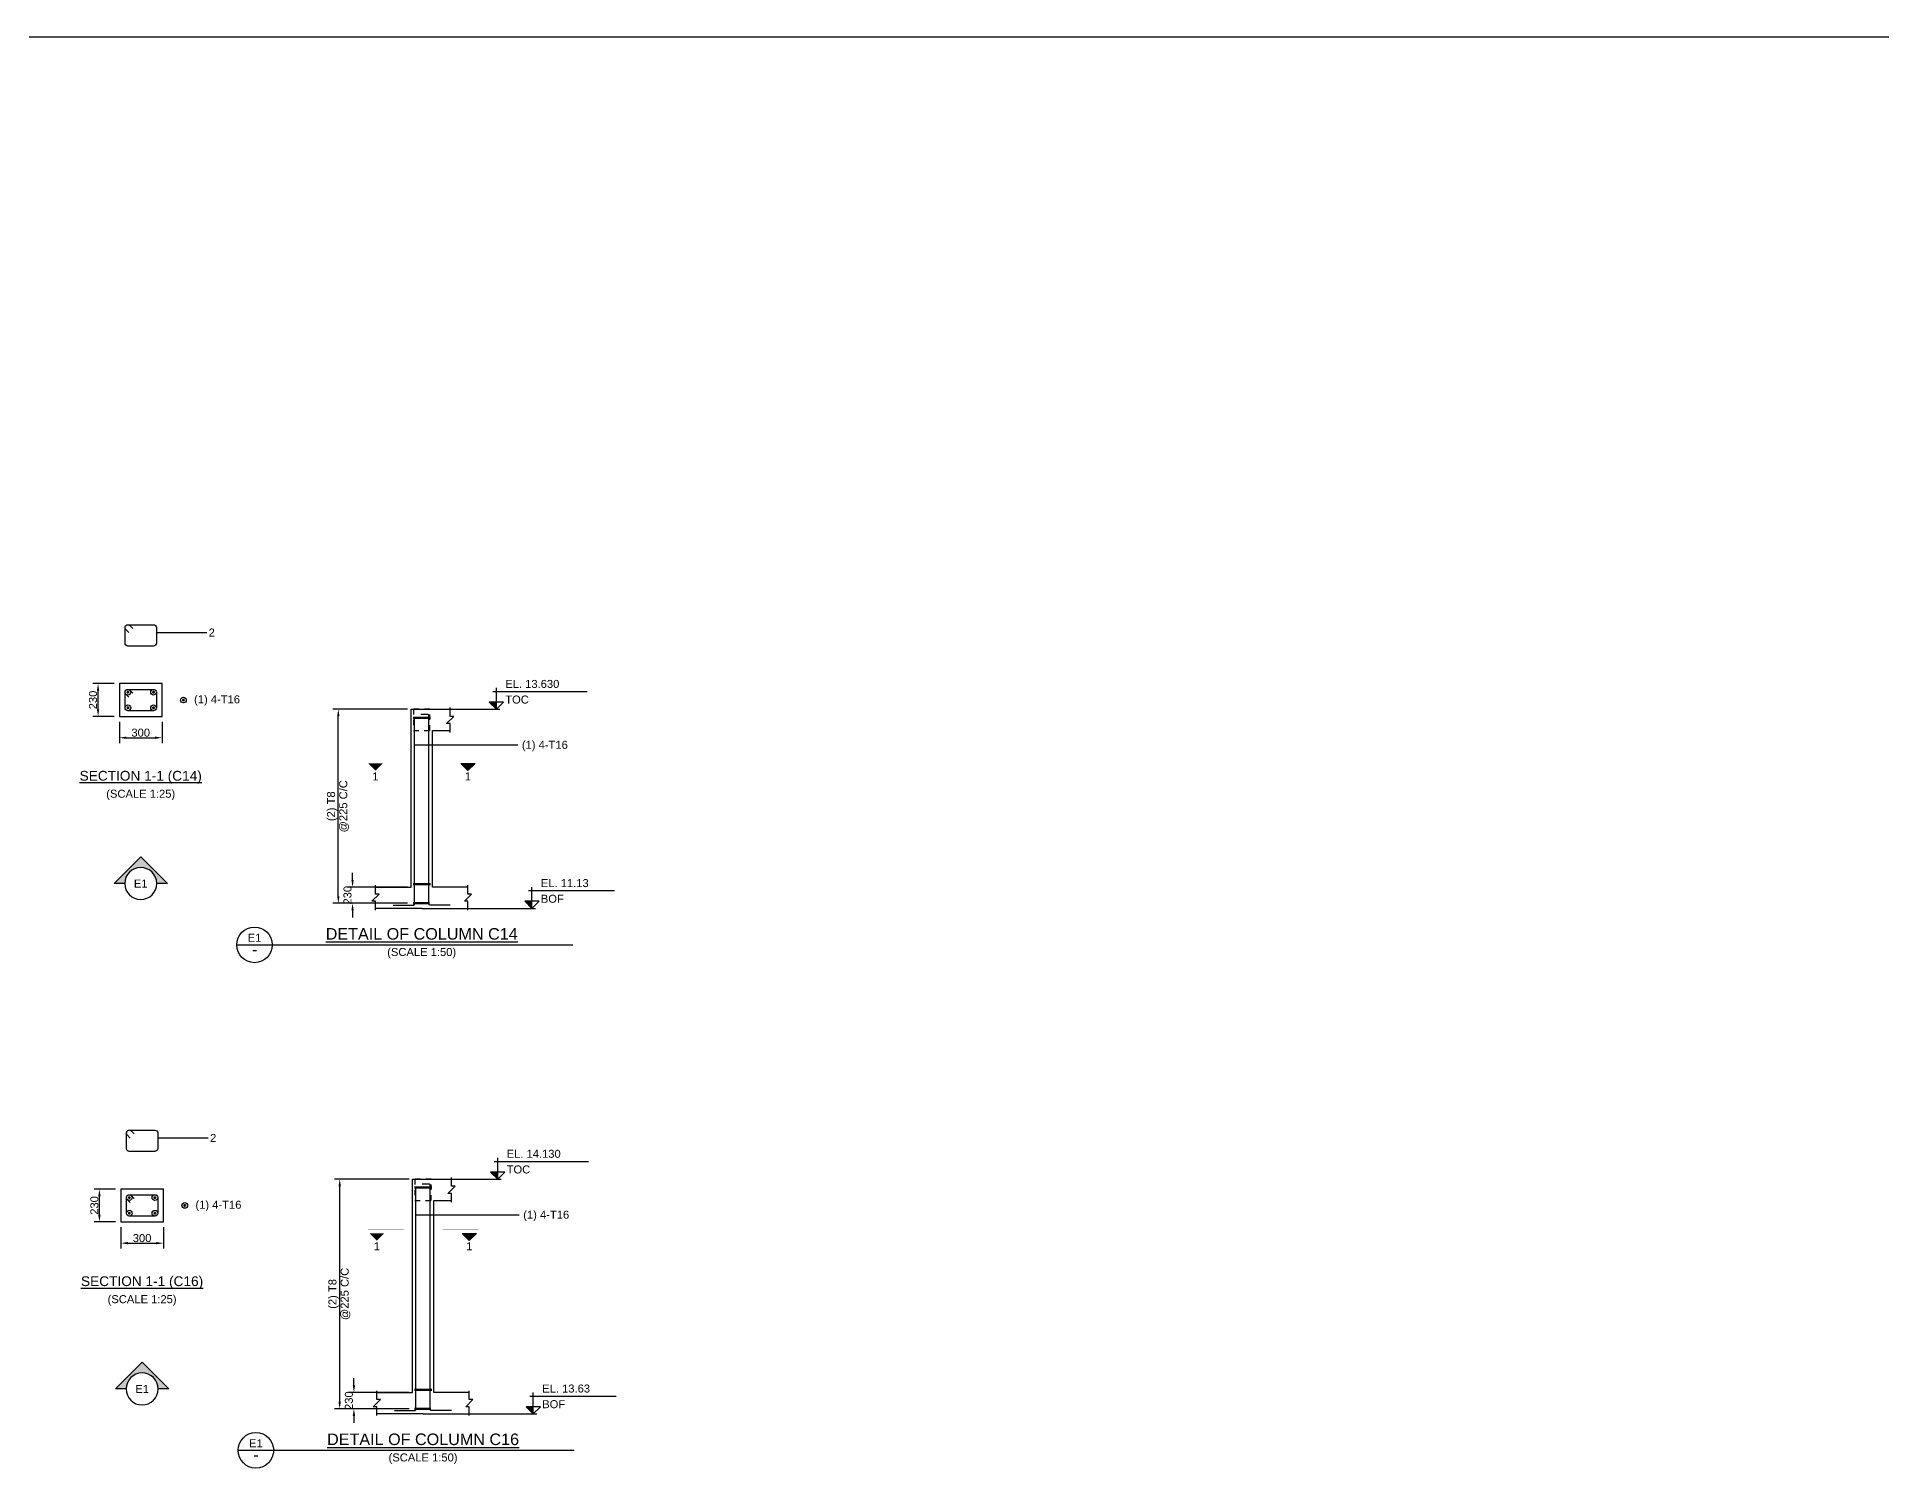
# Model space of a CAD drawing. Header units: inches. Extents: x -816171 to 9366335, y -450961 to 689132.
# Drawn here: x -235158 to -183303, y 100088 to 140328 of the extents above; entities that cross this region are included whole.
import ezdxf
from ezdxf.enums import TextEntityAlignment as Align

# ---------------------------------------------------------------- set-up
doc = ezdxf.new("R2010")
doc.units = ezdxf.units.IN
doc.header["$MEASUREMENT"] = 0
doc.linetypes.add('SCHidden', pattern=[1000, 500, -500])
for name, color, linetype in [('colSectionMarkLayer', 5, 'Continuous'), ('Concrete Line', 2, 'Continuous'), ('Dim', 31, 'Continuous'), ('Hatch', 25, 'Continuous'), ('Labels', 4, 'Continuous'), ('Link', 225, 'Continuous'), ('Reinforcement', 130, 'Continuous'), ('Text', 31, 'Continuous'), ('Text_Scale', 31, 'Continuous')]:
    doc.layers.add(name, color=color, linetype=linetype)
doc.styles.add('SC-BBS1', font='SansSerif')
doc.styles.add('SC-COL2', font='SansSerif')
doc.styles.get("Standard").update_dxf_attribs({"font": 'txt.shx'})
doc.dimstyles.new('ColumnSch', dxfattribs={"dimtxt": 225, "dimasz": 200, "dimexe": 150, "dimexo": 150, "dimgap": 25, "dimtad": 1, "dimtoh": 1, "dimdec": 4, "dimzin": 0, "dimdsep": 46, "dimtxsty": 'SC-COL2', "dimcen": 0.09, "dimclrd": 8, "dimclre": 8, "dimclrt": 31, "dimadec": 0, "dimazin": 0, "dimtfac": 1, "dimtdec": 0, "dimtix": 1, "dimtofl": 0, "dimtmove": 0, "dimatfit": 3, "dimfxl": 1, "dimtolj": 1, "dimtzin": 0, "dimarcsym": 0})
doc.dimstyles.get("Standard").update_dxf_attribs({"dimtxt": 0.18, "dimasz": 0.18, "dimexe": 0.18, "dimexo": 0.0625, "dimgap": 0.09, "dimtad": 0, "dimtih": 1, "dimtoh": 1, "dimdec": 4, "dimzin": 0, "dimdsep": 46, "dimtxsty": 'Standard', "dimcen": 0.09, "dimadec": 0, "dimazin": 0, "dimtfac": 1, "dimtdec": 4, "dimtofl": 0, "dimtmove": 0, "dimatfit": 3, "dimfxl": 1, "dimtolj": 1, "dimtzin": 0, "dimarcsym": 0})

# ---------------------------------------------------------------- blocks, each defined once
blk = doc.blocks.new('*D430')
at = {"layer": 'DEFPOINTS', "color": 0, "transparency": 16777216}
for p in [(-226683, 121424), (-224583, 121424), (-224583, 115968)]:
    blk.add_point(p, dxfattribs=at)
at = {"layer": 'Dim', "color": 8, "lineweight": -2, "transparency": 16777216}
for p, q in [((-224733, 121424), (-226833, 121424)), ((-226683, 116168), (-226683, 121224)), ((-224733, 115968), (-226833, 115968))]:
    blk.add_line(p, q, dxfattribs=at)
at = {"layer": 'Dim', "color": 8, "transparency": 16777216}
for points in [[(-226716, 121224), (-226649, 121224), (-226683, 121424)], [(-226716, 116168), (-226649, 116168), (-226683, 115968)]]:
    blk.add_solid(points, dxfattribs=at)
at = {"layer": 'Dim', "color": 31, "lineweight": 50, "transparency": 16777216, "char_height": 225, "attachment_point": 5, "rotation": 90, "style": 'SC-COL2'}
for s, insert in [('\\A1;@225 C/C', (-226521, 118696)), ('\\A1;(2) T8', (-226853, 118696))]:
    blk.add_mtext(s, dxfattribs=dict(at, insert=insert))
blk = doc.blocks.new('*D431')
at = {"layer": 'DEFPOINTS', "color": 0, "transparency": 16777216}
for p in [(-226283, 116424), (-224583, 116424), (-224583, 115968)]:
    blk.add_point(p, dxfattribs=at)
at = {"layer": 'Dim', "color": 8, "lineweight": -2, "transparency": 16777216}
for p, q in [((-226283, 116624), (-226283, 116824)), ((-224733, 116424), (-226433, 116424)), ((-224733, 115968), (-226433, 115968)), ((-226283, 115768), (-226283, 115568))]:
    blk.add_line(p, q, dxfattribs=at)
at = {"layer": 'Dim', "color": 8, "transparency": 16777216}
for points in [[(-226316, 116624), (-226249, 116624), (-226283, 116424)], [(-226316, 115768), (-226249, 115768), (-226283, 115968)]]:
    blk.add_solid(points, dxfattribs=at)
at = {"layer": 'Dim', "color": 31, "lineweight": 50, "transparency": 16777216, "insert": (-226424, 116196), "char_height": 225, "attachment_point": 5, "rotation": 90, "style": 'SC-COL2'}
blk.add_mtext('\\A1;230', dxfattribs=at)
blk = doc.blocks.new('*D432')
at = {"layer": 'DEFPOINTS', "color": 0, "transparency": 16777216}
for p in [(-232839, 121224), (-231639, 121224), (-231639, 120624)]:
    blk.add_point(p, dxfattribs=at)
at = {"layer": 'Dim', "color": 8, "lineweight": -2, "transparency": 16777216}
for p, q in [((-232839, 121074), (-232839, 120474)), ((-231639, 121074), (-231639, 120474)), ((-232639, 120624), (-231839, 120624))]:
    blk.add_line(p, q, dxfattribs=at)
at = {"layer": 'Dim', "color": 8, "transparency": 16777216}
for points in [[(-232639, 120657), (-232639, 120590), (-232839, 120624)], [(-231839, 120657), (-231839, 120590), (-231639, 120624)]]:
    blk.add_solid(points, dxfattribs=at)
at = {"layer": 'Dim', "color": 31, "transparency": 16777216, "insert": (-232239, 120765), "char_height": 225, "attachment_point": 5, "style": 'SC-COL2'}
blk.add_mtext('\\A1;300', dxfattribs=at)
blk = doc.blocks.new('*D433')
at = {"layer": 'DEFPOINTS', "color": 0, "transparency": 16777216}
for p in [(-233439, 122144), (-232839, 122144), (-232839, 121224)]:
    blk.add_point(p, dxfattribs=at)
at = {"layer": 'Dim', "color": 8, "lineweight": -2, "transparency": 16777216}
for p, q in [((-232989, 122144), (-233589, 122144)), ((-233439, 121424), (-233439, 121944)), ((-232989, 121224), (-233589, 121224))]:
    blk.add_line(p, q, dxfattribs=at)
at = {"layer": 'Dim', "color": 8, "transparency": 16777216}
for points in [[(-233472, 121944), (-233405, 121944), (-233439, 122144)], [(-233472, 121424), (-233405, 121424), (-233439, 121224)]]:
    blk.add_solid(points, dxfattribs=at)
at = {"layer": 'Dim', "color": 31, "transparency": 16777216, "insert": (-233580, 121684), "char_height": 225, "attachment_point": 5, "rotation": 90, "style": 'SC-COL2'}
blk.add_mtext('\\A1;230', dxfattribs=at)
blk = doc.blocks.new('*D438')
at = {"layer": 'DEFPOINTS', "color": 0, "transparency": 16777216}
for p in [(-226644, 108213), (-224544, 108213), (-224544, 101757)]:
    blk.add_point(p, dxfattribs=at)
at = {"layer": 'Dim', "color": 8, "lineweight": -2, "transparency": 16777216}
for p, q in [((-224694, 108213), (-226794, 108213)), ((-226644, 101957), (-226644, 108013)), ((-224694, 101757), (-226794, 101757))]:
    blk.add_line(p, q, dxfattribs=at)
at = {"layer": 'Dim', "color": 8, "transparency": 16777216}
for points in [[(-226677, 108013), (-226611, 108013), (-226644, 108213)], [(-226677, 101957), (-226611, 101957), (-226644, 101757)]]:
    blk.add_solid(points, dxfattribs=at)
at = {"layer": 'Dim', "color": 31, "lineweight": 50, "transparency": 16777216, "char_height": 225, "attachment_point": 5, "rotation": 90, "style": 'SC-COL2'}
for s, insert in [('\\A1;(2) T8', (-226814, 104985)), ('\\A1;@225 C/C', (-226482, 104985))]:
    blk.add_mtext(s, dxfattribs=dict(at, insert=insert))
blk = doc.blocks.new('*D439')
at = {"layer": 'DEFPOINTS', "color": 0, "transparency": 16777216}
for p in [(-226244, 102213), (-224544, 102213), (-224544, 101757)]:
    blk.add_point(p, dxfattribs=at)
at = {"layer": 'Dim', "color": 8, "lineweight": -2, "transparency": 16777216}
for p, q in [((-224694, 102213), (-226394, 102213)), ((-226244, 102413), (-226244, 102613)), ((-224694, 101757), (-226394, 101757)), ((-226244, 101557), (-226244, 101357))]:
    blk.add_line(p, q, dxfattribs=at)
at = {"layer": 'Dim', "color": 8, "transparency": 16777216}
for points in [[(-226277, 102413), (-226211, 102413), (-226244, 102213)], [(-226277, 101557), (-226211, 101557), (-226244, 101757)]]:
    blk.add_solid(points, dxfattribs=at)
at = {"layer": 'Dim', "color": 31, "lineweight": 50, "transparency": 16777216, "insert": (-226385, 101985), "char_height": 225, "attachment_point": 5, "rotation": 90, "style": 'SC-COL2'}
blk.add_mtext('\\A1;230', dxfattribs=at)
blk = doc.blocks.new('*D440')
at = {"layer": 'DEFPOINTS', "color": 0, "transparency": 16777216}
for p in [(-232800, 107013), (-231600, 107013), (-231600, 106413)]:
    blk.add_point(p, dxfattribs=at)
at = {"layer": 'Dim', "color": 8, "lineweight": -2, "transparency": 16777216}
for p, q in [((-232800, 106863), (-232800, 106263)), ((-231600, 106863), (-231600, 106263)), ((-232600, 106413), (-231800, 106413))]:
    blk.add_line(p, q, dxfattribs=at)
at = {"layer": 'Dim', "color": 8, "transparency": 16777216}
for points in [[(-232600, 106446), (-232600, 106380), (-232800, 106413)], [(-231800, 106446), (-231800, 106380), (-231600, 106413)]]:
    blk.add_solid(points, dxfattribs=at)
at = {"layer": 'Dim', "color": 31, "transparency": 16777216, "insert": (-232200, 106554), "char_height": 225, "attachment_point": 5, "style": 'SC-COL2'}
blk.add_mtext('\\A1;300', dxfattribs=at)
blk = doc.blocks.new('*D441')
at = {"layer": 'DEFPOINTS', "color": 0, "transparency": 16777216}
for p in [(-233400, 107933), (-232800, 107933), (-232800, 107013)]:
    blk.add_point(p, dxfattribs=at)
at = {"layer": 'Dim', "color": 8, "lineweight": -2, "transparency": 16777216}
for p, q in [((-232950, 107933), (-233550, 107933)), ((-233400, 107213), (-233400, 107733)), ((-232950, 107013), (-233550, 107013))]:
    blk.add_line(p, q, dxfattribs=at)
at = {"layer": 'Dim', "color": 8, "transparency": 16777216}
for points in [[(-233433, 107733), (-233367, 107733), (-233400, 107933)], [(-233433, 107213), (-233367, 107213), (-233400, 107013)]]:
    blk.add_solid(points, dxfattribs=at)
at = {"layer": 'Dim', "color": 31, "transparency": 16777216, "insert": (-233541, 107473), "char_height": 225, "attachment_point": 5, "rotation": 90, "style": 'SC-COL2'}
blk.add_mtext('\\A1;230', dxfattribs=at)

msp = doc.modelspace()

# ---------------------------------------------------------------- hatches: boundary and pattern name
at = {"layer": 'Hatch'}
for points in [[(-222238.6692, 121423.55004), (-222238.6692, 121623.55004), (-222438.6692, 121623.55004)], [(-225838.6692, 119898.55004), (-225638.6692, 119698.55004), (-225438.6692, 119898.55004), (-225838.6692, 119898.55004)], [(-222838.6692, 119898.55004), (-223038.6692, 119698.55004), (-223238.6692, 119898.55004), (-222838.6692, 119898.55004)], [(-221238.6692, 115823.55004), (-221238.6692, 116023.55004), (-221438.6692, 116023.55004)], [(-222199.92089, 108213.12817), (-222199.92089, 108413.12817), (-222399.92089, 108413.12817)], [(-225799.92089, 106688.12817), (-225599.92089, 106488.12817), (-225399.92089, 106688.12817), (-225799.92089, 106688.12817)], [(-222799.92089, 106688.12817), (-222999.92089, 106488.12817), (-223199.92089, 106688.12817), (-222799.92089, 106688.12817)], [(-221199.92089, 101613.12817), (-221199.92089, 101813.12817), (-221399.92089, 101813.12817)]]:
    msp.add_hatch(color=256, dxfattribs=at).paths.add_polyline_path(points, flags=0)
h = msp.add_hatch(color=256, dxfattribs=at)
edge = h.paths.add_edge_path(flags=16)
edge.add_line((-232688.6692, 116523.55004), (-232988.6692, 116523.55004))
edge.add_line((-232988.6692, 116523.55004), (-232238.6692, 117273.55004))
edge.add_line((-232238.6692, 117273.55004), (-231488.6692, 116523.55004))
edge.add_line((-231488.6692, 116523.55004), (-231788.6692, 116523.55004))
edge.add_arc((-232238.6692, 116523.55004), 450, 0, 180)
h = msp.add_hatch(color=256, dxfattribs=at)
edge = h.paths.add_edge_path(flags=16)
edge.add_line((-232649.92089, 102313.12817), (-232949.92089, 102313.12817))
edge.add_line((-232949.92089, 102313.12817), (-232199.92089, 103063.12817))
edge.add_line((-232199.92089, 103063.12817), (-231449.92089, 102313.12817))
edge.add_line((-231449.92089, 102313.12817), (-231749.92089, 102313.12817))
edge.add_arc((-232199.92089, 102313.12817), 450, 0, 180)

# ---------------------------------------------------------------- linework, layer by layer
at = {"lineweight": 50}
for p, q in [((-224582.6692, 121183.55004), (-224094.6692, 121183.55004)), ((-224582.6692, 116503.55004), (-224094.6692, 116503.55004)), ((-224582.6692, 115967.55004), (-224118.6692, 115967.55004)), ((-224543.92089, 107973.12817), (-224055.92089, 107973.12817)), ((-224543.92089, 102293.12817), (-224055.92089, 102293.12817)), ((-224543.92089, 101757.12817), (-224079.92089, 101757.12817))]:
    msp.add_line(p, q, dxfattribs=at)
msp.add_lwpolyline([(-266927.7018, 140327.57571), (-181417.4681, 140327.57571)])
at = {"layer": 'colSectionMarkLayer'}
for p, q in [((-222338.6692, 121923.55004), (-219688.6692, 121923.55004)), ((-222238.6692, 121423.55004), (-222238.6692, 122023.55004)), ((-224038.6692, 121423.55004), (-222138.6692, 121423.55004)), ((-221338.6692, 116323.55004), (-218913.6692, 116323.55004)), ((-221238.6692, 115823.55004), (-221238.6692, 116423.55004)), ((-223038.6692, 115823.55004), (-221138.6692, 115823.55004)), ((-229538.6692, 114798.55004), (-220088.6692, 114798.55004)), ((-222299.92089, 108713.12817), (-219649.92089, 108713.12817)), ((-222199.92089, 108213.12817), (-222199.92089, 108813.12817)), ((-223999.92089, 108213.12817), (-222099.92089, 108213.12817)), ((-221199.92089, 101613.12817), (-221199.92089, 102213.12817)), ((-221299.92089, 102113.12817), (-218874.92089, 102113.12817)), ((-222999.92089, 101613.12817), (-221099.92089, 101613.12817)), ((-229499.92089, 100588.12817), (-220049.92089, 100588.12817))]:
    msp.add_line(p, q, dxfattribs=at)
for points in [[(-222238.6692, 121423.55004), (-222038.6692, 121623.55004), (-222438.6692, 121623.55004)], [(-221238.6692, 115823.55004), (-221038.6692, 116023.55004), (-221438.6692, 116023.55004)], [(-222199.92089, 108213.12817), (-221999.92089, 108413.12817), (-222399.92089, 108413.12817)], [(-221199.92089, 101613.12817), (-220999.92089, 101813.12817), (-221399.92089, 101813.12817)]]:
    msp.add_lwpolyline(points, close=True, dxfattribs=at)
at = {"layer": 'colSectionMarkLayer', "const_width": 5}
for points in [[(-224888.6692, 119998.55004), (-225888.6692, 119998.55004)], [(-225838.6692, 119898.55004), (-225638.6692, 119698.55004), (-225438.6692, 119898.55004), (-225838.6692, 119898.55004)], [(-223788.6692, 119998.55004), (-222788.6692, 119998.55004)], [(-224849.92089, 106788.12817), (-225849.92089, 106788.12817)], [(-225799.92089, 106688.12817), (-225599.92089, 106488.12817), (-225399.92089, 106688.12817), (-225799.92089, 106688.12817)], [(-223749.92089, 106788.12817), (-222749.92089, 106788.12817)]]:
    msp.add_lwpolyline(points, dxfattribs=at)
at = {"layer": 'colSectionMarkLayer'}
for points in [[(-222838.6692, 119898.55004), (-223038.6692, 119698.55004), (-223238.6692, 119898.55004), (-222838.6692, 119898.55004)], [(-222799.92089, 106688.12817), (-222999.92089, 106488.12817), (-223199.92089, 106688.12817), (-222799.92089, 106688.12817)]]:
    msp.add_lwpolyline(points, dxfattribs=at)
for points in [[(-232688.6692, 116523.55004), (-232988.6692, 116523.55004), (-232238.6692, 117273.55004), (-231488.6692, 116523.55004), (-231788.6692, 116523.55004, 1), (-232688.6692, 116523.55004, 1), (-231788.6692, 116523.55004)], [(-232649.92089, 102313.12817), (-232949.92089, 102313.12817), (-232199.92089, 103063.12817), (-231449.92089, 102313.12817), (-231749.92089, 102313.12817, 1), (-232649.92089, 102313.12817, 1), (-231749.92089, 102313.12817)]]:
    msp.add_lwpolyline(points, format="xyb", dxfattribs=at)
for centre in [(-229038.6692, 114798.55004), (-228999.92089, 100588.12817)]:
    msp.add_circle(centre, 500, dxfattribs=at)
at = {"layer": 'Concrete Line'}
for p, q in [((-224638.6692, 116423.55004), (-224638.6692, 121423.55004)), ((-224638.6692, 121423.55004), (-223538.6692, 121423.55004)), ((-224038.6692, 116423.55004), (-224038.6692, 120823.55004)), ((-224038.6692, 120823.55004), (-223538.6692, 120823.55004)), ((-225638.6692, 116423.55004), (-224638.6692, 116423.55004)), ((-223038.6692, 116423.55004), (-224038.6692, 116423.55004)), ((-223038.6692, 116423.55004), (-224038.6692, 116423.55004)), ((-224338.6692, 115823.55004), (-225638.6692, 115823.55004)), ((-224338.6692, 115823.55004), (-223038.6692, 115823.55004)), ((-224599.92089, 102213.12817), (-224599.92089, 108213.12817)), ((-224599.92089, 108213.12817), (-223499.92089, 108213.12817)), ((-223999.92089, 102213.12817), (-223999.92089, 107613.12817)), ((-223999.92089, 107613.12817), (-223499.92089, 107613.12817)), ((-225599.92089, 102213.12817), (-224599.92089, 102213.12817)), ((-222999.92089, 102213.12817), (-223999.92089, 102213.12817)), ((-222999.92089, 102213.12817), (-223999.92089, 102213.12817)), ((-224299.92089, 101613.12817), (-225599.92089, 101613.12817)), ((-224299.92089, 101613.12817), (-222999.92089, 101613.12817))]:
    msp.add_line(p, q, dxfattribs=at)
for points in [[(-232838.6692, 121223.55004), (-231638.6692, 121223.55004), (-231638.6692, 121223.55004), (-231638.6692, 122143.55004), (-231638.6692, 122143.55004), (-232838.6692, 122143.55004), (-232838.6692, 122143.55004), (-232838.6692, 121223.55004)], [(-232799.92089, 107013.12817), (-231599.92089, 107013.12817), (-231599.92089, 107013.12817), (-231599.92089, 107933.12817), (-231599.92089, 107933.12817), (-232799.92089, 107933.12817), (-232799.92089, 107933.12817), (-232799.92089, 107013.12817)]]:
    msp.add_lwpolyline(points, close=True, dxfattribs=at)
at = {"layer": 'Concrete Line', "linetype": 'SCHidden', "ltscale": 0.3}
for points in [[(-224568.6692, 121423.55004), (-224568.6692, 120823.55004), (-224108.6692, 120823.55004), (-224108.6692, 121423.55004)], [(-224529.92089, 108213.12817), (-224529.92089, 107613.12817), (-224069.92089, 107613.12817), (-224069.92089, 108213.12817)]]:
    msp.add_lwpolyline(points, close=True, dxfattribs=at)
at = {"layer": 'Concrete Line'}
for points in [[(-223538.6692, 120773.55004), (-223538.6692, 121023.55004), (-223638.6692, 121023.55004), (-223438.6692, 121223.55004), (-223538.6692, 121223.55004), (-223538.6692, 121473.55004)], [(-225638.6692, 115773.55004), (-225638.6692, 116023.55004), (-225738.6692, 116023.55004), (-225538.6692, 116223.55004), (-225638.6692, 116223.55004), (-225638.6692, 116473.55004)], [(-223038.6692, 115773.55004), (-223038.6692, 116023.55004), (-223138.6692, 116023.55004), (-222938.6692, 116223.55004), (-223038.6692, 116223.55004), (-223038.6692, 116473.55004)], [(-223499.92089, 107563.12817), (-223499.92089, 107813.12817), (-223599.92089, 107813.12817), (-223399.92089, 108013.12817), (-223499.92089, 108013.12817), (-223499.92089, 108263.12817)], [(-225599.92089, 101563.12817), (-225599.92089, 101813.12817), (-225699.92089, 101813.12817), (-225499.92089, 102013.12817), (-225599.92089, 102013.12817), (-225599.92089, 102263.12817)], [(-222999.92089, 101563.12817), (-222999.92089, 101813.12817), (-223099.92089, 101813.12817), (-222899.92089, 102013.12817), (-222999.92089, 102013.12817), (-222999.92089, 102263.12817)]]:
    msp.add_lwpolyline(points, dxfattribs=at)
at = {"layer": 'Link'}
for points in [[(-232570.38519, 123579.57032), (-232655.23785, 123664.42329, -0.6681779738), (-232598.6692, 123800.99173), (-231878.6692, 123800.99173, -0.4142135624), (-231798.6692, 123720.99173), (-231798.6692, 123280.99173, -0.4142135624), (-231878.6692, 123200.99173), (-232598.6692, 123200.99173, -0.4142135624), (-232678.6692, 123280.99173), (-232678.6692, 123720.99173, -0.6681793021), (-232542.10055, 123777.56017), (-232457.2479, 123692.7072)], [(-232570.38519, 121762.12863), (-232655.23785, 121846.9816, -0.6681779738), (-232598.6692, 121983.55004), (-231878.6692, 121983.55004, -0.4142135624), (-231798.6692, 121903.55004), (-231798.6692, 121463.55004, -0.4142135624), (-231878.6692, 121383.55004), (-232598.6692, 121383.55004, -0.4142135624), (-232678.6692, 121463.55004), (-232678.6692, 121903.55004, -0.6681793021), (-232542.10055, 121960.11848), (-232457.2479, 121875.26551)], [(-232531.63688, 109369.14845), (-232616.48954, 109454.00142, -0.6681779738), (-232559.92089, 109590.56985), (-231839.92089, 109590.56985, -0.4142135624), (-231759.92089, 109510.56985), (-231759.92089, 109070.56985, -0.4142135624), (-231839.92089, 108990.56985), (-232559.92089, 108990.56985, -0.4142135624), (-232639.92089, 109070.56985), (-232639.92089, 109510.56985, -0.6681793021), (-232503.35224, 109567.13829), (-232418.49958, 109482.28532)], [(-232531.63688, 107551.70676), (-232616.48954, 107636.55973, -0.6681779738), (-232559.92089, 107773.12817), (-231839.92089, 107773.12817, -0.4142135624), (-231759.92089, 107693.12817), (-231759.92089, 107253.12817, -0.4142135624), (-231839.92089, 107173.12817), (-232559.92089, 107173.12817, -0.4142135624), (-232639.92089, 107253.12817), (-232639.92089, 107693.12817, -0.6681793021), (-232503.35224, 107749.6966), (-232418.49958, 107664.84363)]]:
    msp.add_lwpolyline(points, format="xyb", dxfattribs=at)
at = {"layer": 'Reinforcement', "color": 130, "const_width": 40}
for points in [[(-232618.6692, 121903.55004, 1), (-232578.6692, 121903.55004, 1)], [(-231898.6692, 121903.55004, 1), (-231858.6692, 121903.55004, 1)], [(-232618.6692, 121463.55004, 1), (-232578.6692, 121463.55004, 1)], [(-231898.6692, 121463.55004, 1), (-231858.6692, 121463.55004, 1)], [(-231058.6692, 121683.55004, 1), (-231018.6692, 121683.55004, 1)], [(-232579.92089, 107693.12817, 1), (-232539.92089, 107693.12817, 1)], [(-231859.92089, 107693.12817, 1), (-231819.92089, 107693.12817, 1)], [(-231019.92089, 107473.12817, 1), (-230979.92089, 107473.12817, 1)], [(-232579.92089, 107253.12817, 1), (-232539.92089, 107253.12817, 1)], [(-231859.92089, 107253.12817, 1), (-231819.92089, 107253.12817, 1)]]:
    msp.add_lwpolyline(points, format="xyb", close=True, dxfattribs=at)
at = {"layer": 'Reinforcement', "lineweight": 25}
for points in [[(-225142.6692, 115919.55004), (-224572.6692, 115919.55004, 0.4142135624), (-224542.6692, 115949.55004), (-224542.6692, 121169.55004, -0.4142135624), (-224512.6692, 121199.55004), (-224312.6692, 121199.55004)], [(-223534.6692, 115919.55004), (-224104.6692, 115919.55004, -0.4142135624), (-224134.6692, 115949.55004), (-224134.6692, 121249.55004, 0.4142135624), (-224164.6692, 121279.55004), (-224364.6692, 121279.55004)], [(-225103.92089, 101709.12817), (-224533.92089, 101709.12817, 0.4142135624), (-224503.92089, 101739.12817), (-224503.92089, 107959.12817, -0.4142135624), (-224473.92089, 107989.12817), (-224273.92089, 107989.12817)], [(-223495.92089, 101709.12817), (-224065.92089, 101709.12817, -0.4142135624), (-224095.92089, 101739.12817), (-224095.92089, 108039.12817, 0.4142135624), (-224125.92089, 108069.12817), (-224325.92089, 108069.12817)]]:
    msp.add_lwpolyline(points, format="xyb", dxfattribs=at)
at = {"layer": 'Reinforcement', "color": 130}
for centre in [(-232598.6692, 121903.55004), (-231878.6692, 121903.55004), (-232598.6692, 121463.55004), (-231878.6692, 121463.55004), (-231038.6692, 121683.55004), (-232559.92089, 107693.12817), (-231839.92089, 107693.12817), (-230999.92089, 107473.12817), (-232559.92089, 107253.12817), (-231839.92089, 107253.12817)]:
    msp.add_circle(centre, 80, dxfattribs=at)

# ---------------------------------------------------------------- texts
at = {"layer": 'colSectionMarkLayer', "style": 'SC-BBS1'}
for p in [(-225638.6692, 119648.55004), (-223038.6692, 119648.55004), (-225599.92089, 106438.12817), (-222999.92089, 106438.12817)]:
    msp.add_text('1', height=225, dxfattribs=at).set_placement(p, align=Align.TOP_CENTER)
at = {"layer": 'Labels', "style": 'SC-BBS1'}
for s, height, p in [('%%uSECTION 1-1 (C14)', 275, (-232238.6692, 119333.55004)), ('%%uDETAIL OF COLUMN C14', 325, (-224338.6692, 114848.55004)), ('E1', 225, (-229038.6692, 114818.55004)), ('%%uSECTION 1-1 (C16)', 275, (-232199.92089, 105123.12817)), ('E1', 225, (-228999.92089, 100608.12817)), ('%%uDETAIL OF COLUMN C16', 325, (-224299.92089, 100638.12817))]:
    msp.add_text(s, height=height, dxfattribs=at).set_placement(p, align=Align.BOTTOM_CENTER)
for s, height, p in [('E1', 225, (-232238.6692, 116523.55004)), ('-', 325, (-229038.6692, 114673.55004)), ('E1', 225, (-232199.92089, 102313.12817)), ('-', 325, (-228999.92089, 100463.12817))]:
    msp.add_text(s, height=height, dxfattribs=at).set_placement(p, align=Align.MIDDLE_CENTER)
at = {"layer": 'Text', "style": 'SC-BBS1'}
for s, p in [('2', (-230328.6692, 123580.99173)), ('(1) 4-T16', (-230738.6692, 121703.55004)), ('2', (-230289.92089, 109370.56985)), ('(1) 4-T16', (-230699.92089, 107493.12817))]:
    msp.add_text(s, height=225, dxfattribs=at).set_placement(p, align=Align.MIDDLE_LEFT)
for s, p in [('EL. 13.630', (-221988.6692, 122023.55004)), ('TOC', (-221988.6692, 121583.55004)), ('EL. 11.13', (-220988.6692, 116423.55004)), ('BOF', (-220988.6692, 115983.55004)), ('EL. 14.130', (-221949.92089, 108813.12817)), ('TOC', (-221949.92089, 108373.12817)), ('EL. 13.63', (-220949.92089, 102213.12817)), ('BOF', (-220949.92089, 101773.12817))]:
    msp.add_text(s, height=225, dxfattribs=at).set_placement(p)
for p in [(-232238.6692, 118868.55004), (-232199.92089, 104658.12817)]:
    msp.add_text('(SCALE 1:25)', height=225, dxfattribs=at).set_placement(p, align=Align.BOTTOM_CENTER)
at = {"layer": 'Text', "char_height": 225, "attachment_point": 1, "style": 'SC-BBS1'}
for insert in [(-221522.1692, 120536.05004), (-221483.42089, 107325.62817)]:
    msp.add_mtext('(1) 4-T16', dxfattribs=dict(at, insert=insert))
at = {"layer": 'Text_Scale', "style": 'SC-BBS1'}
for p in [(-224338.6692, 114418.55004), (-224299.92089, 100208.12817)]:
    msp.add_text('(SCALE 1:50)', height=225, dxfattribs=at).set_placement(p, align=Align.BOTTOM_CENTER)

# ---------------------------------------------------------------- dimensions: what is measured, and where the dimension line sits
at = {"layer": 'Dim'}
for p1, p2, distance, text, picture, middle in [((-232838.6692, 121223.55004), (-232838.6692, 122143.55004), 600, '230', '*D433', (-233579.71858, 121683.55004)), ((-232838.6692, 121223.55004), (-231638.6692, 121223.55004), -600, '300', '*D432', (-232238.6692, 120764.59943)), ((-232799.92089, 107013.12817), (-232799.92089, 107933.12817), 600, '230', '*D441', (-233540.97027, 107473.12817)), ((-232799.92089, 107013.12817), (-231599.92089, 107013.12817), -600, '300', '*D440', (-232199.92089, 106554.17755))]:
    dim = msp.add_aligned_dim(p1=p1, p2=p2, distance=distance, text=text, dimstyle='ColumnSch', override={"dimtofl": 1}, dxfattribs=at)
    dim.commit()
    dim.dimension.update_dxf_attribs({"geometry": picture, "text_midpoint": middle})
at = {"layer": 'Dim', "lineweight": 50}
for p1, p2, distance, text, picture, middle in [((-224582.6692, 115967.55004), (-224582.6692, 121423.55004), 2100, '(2) T8\\X@225 C/C', '*D430', (-226682.6692, 118695.55004)), ((-224582.6692, 115967.55004), (-224582.6692, 116423.55004), 1700, '230', '*D431', (-226423.71858, 116195.55004)), ((-224543.92089, 101757.12817), (-224543.92089, 108213.12817), 2100, '(2) T8\\X@225 C/C', '*D438', (-226643.92089, 104985.12817)), ((-224543.92089, 101757.12817), (-224543.92089, 102213.12817), 1700, '230', '*D439', (-226384.97027, 101985.12817))]:
    dim = msp.add_aligned_dim(p1=p1, p2=p2, distance=distance, text=text, dimstyle='ColumnSch', dxfattribs=at)
    dim.commit()
    dim.dimension.update_dxf_attribs({"geometry": picture, "text_midpoint": middle})

# ---------------------------------------------------------------- leaders
at = {"layer": 'Dim', "color": 8}
for points in [[(-231798.6692, 123580.99173), (-230378.6692, 123580.99173)], [(-224542.6692, 120423.55004), (-221634.6692, 120423.55004)], [(-224134.6692, 120423.55004), (-221634.6692, 120423.55004)], [(-231759.92089, 109370.56985), (-230339.92089, 109370.56985)], [(-224503.92089, 107213.12817), (-221595.92089, 107213.12817)], [(-224095.92089, 107213.12817), (-221595.92089, 107213.12817)]]:
    msp.add_leader(points, dimstyle='Standard', dxfattribs=at)

doc.saveas('drawing.dxf')
